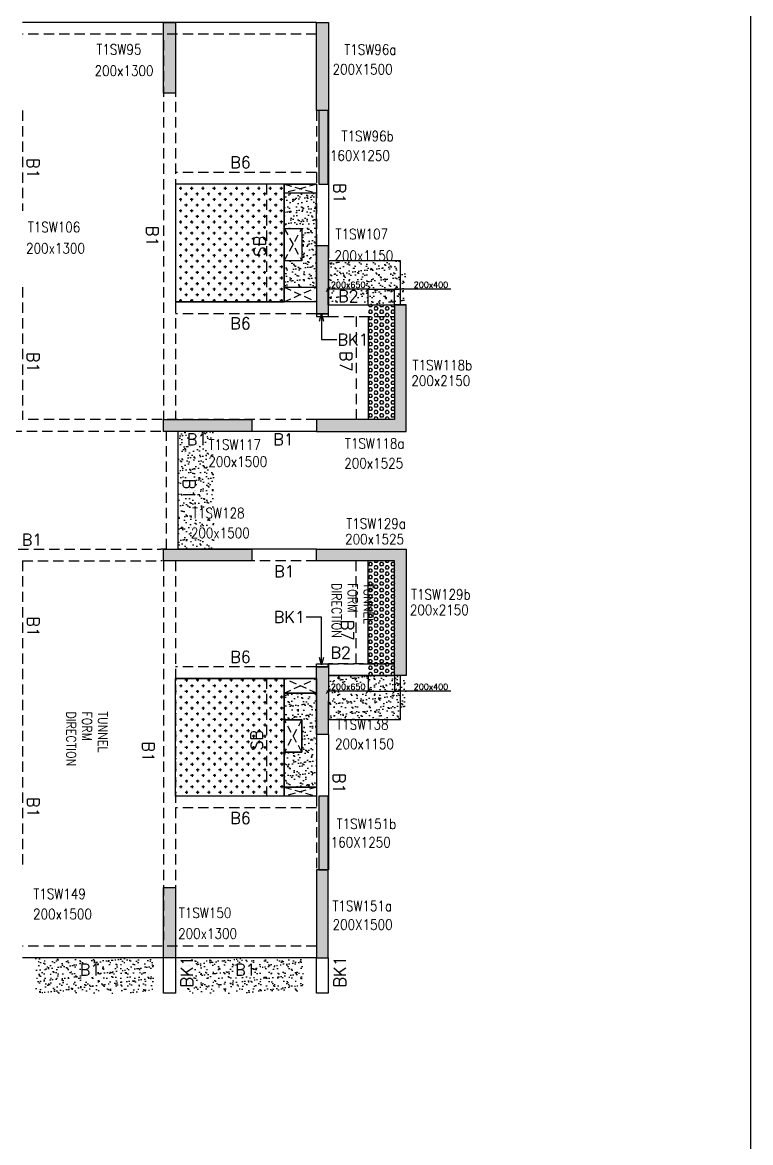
# Model space of a CAD drawing. Header units: millimetres. Extents: x 1078357 to 2594950, y -5122486 to -4636555.
# Drawn here: x 1780725 to 1793102, y -4677219 to -4658181 of the extents above; entities that cross this region are included whole.
import ezdxf

# ---------------------------------------------------------------- set-up
doc = ezdxf.new("R2010")
doc.units = ezdxf.units.MM
doc.header["$PDMODE"] = 35
for name, pattern in [('CONTINOUS', [0]), ('HIDDEN', [0.375, 0.25, -0.125]), ('New Retail block$0$CONTINOUS', [0])]:
    doc.linetypes.add(name, pattern=pattern)
doc.layers.get('0').update_dxf_attribs({"lineweight": 0})
doc.layers.get('Defpoints').update_dxf_attribs({"lineweight": 0})
for name, color, linetype, lineweight in [('A-_ANOTDIMA_D-', 6, 'Continuous', 13), ('Boundary', 40, 'Continuous', 30), ('COL. NO.', 30, 'Continuous', 25), ('COL. SIZE', 7, 'Continuous', 25), ('DIM', 9, 'Continuous', 25), ('HATCH', 8, 'Continuous', 30)]:
    doc.layers.add(name, color=color, linetype=linetype, lineweight=lineweight)
for name, color, linetype in [('B-200x325', 201, 'HIDDEN'), ('B-200x400', 44, 'HIDDEN'), ('DROP SLAB', 8, 'Continuous'), ('S-BEAM', 3, 'HIDDEN'), ('S-BEAM NO.', 6, 'Continuous'), ('S-COLUMN', 1, 'Continuous'), ('S-CUTOUT', 8, 'HIDDEN'), ('S-SLAB-PROJECTION', 54, 'New Retail block$0$CONTINOUS'), ('SLAB FOLD', 8, 'Continuous'), ('TEXT', 7, 'Continuous')]:
    doc.layers.add(name, color=color, linetype=linetype)
doc.styles.add('Roman', font='romans')
doc.styles.add('ROMANS', font='romans.shx', dxfattribs={"width": 0.85})
doc.dimstyles.new('HARESH', dxfattribs={"dimtxt": 150, "dimasz": 75, "dimexe": 0, "dimexo": 0, "dimgap": 25, "dimtad": 1, "dimdec": 0, "dimdsep": 46, "dimtxsty": 'Roman', "dimblk": 'OBLIQUE', "dimcen": 225, "dimdle": 25, "dimclrd": 2, "dimclre": 2, "dimclrt": 7, "dimadec": 8, "dimazin": 1, "dimtfac": 1, "dimtdec": 0, "dimtmove": 0, "dimatfit": 0, "dimfxl": 1, "dimlwd": -1, "dimlwe": -1, "dimarcsym": 0})
pattern_1 = [(37.4701541, (-2306433.39, 14013408.58), (-4.72361136, 146.8264517), [0, -115.824, 0, -129.54, 0, -123.825]), (7.4701541, (-2306433.39, 14013408.58), (134.9689868, 214.9772528), [0, -62.484, 0, -104.394, 0, -40.005]), (327.4701541, (-2306527.11, 14013408.63), (237.2979035, 0.3075449), [0, -38.1, 0, -137.16, 0, -179.07]), (317.4701541, (-2306527.11, 14013408.63), (229.1017424, 66.759465), [0, -19.05, 0, -89.916, 0, -102.87])]
pattern_2 = [(37.4701541, (-2306433.3, 14013408.58), (-4.72361136, 146.8264517), [0, -115.824, 0, -129.54, 0, -123.825]), (7.4701541, (-2306433.3, 14013408.58), (134.9689868, 214.9772528), [0, -62.484, 0, -104.394, 0, -40.005]), (327.4701541, (-2306527.02, 14013408.63), (237.2979035, 0.3075449), [0, -38.1, 0, -137.16, 0, -179.07]), (317.4701541, (-2306527.02, 14013408.63), (229.1017424, 66.759465), [0, -19.05, 0, -89.916, 0, -102.87])]
pattern_3 = [(180, (602125.096, 207843.35), (-7e-15, -54.99261315), [31.75, -63.5]), (300, (602125.096, 207843.35), (47.625, 27.4963066), [31.75, -63.5]), (240, (602093.346, 207843.35), (47.625, -27.4963066), [31.75, -63.5])]

# ---------------------------------------------------------------- blocks, each defined once
blk = doc.blocks.new('_Oblique')
at = {"color": 0, "linetype": 'ByBlock', "lineweight": -2}
blk.add_line((-0.5, -0.5), (0.5, 0.5), dxfattribs=at)
blk = doc.blocks.new('*D1249')
at = {"layer": 'Defpoints', "color": 0, "ltscale": 700, "transparency": 16777216}
for p in [(1787049, -4662715), (1786599, -4662981, 0), (1787049, -4662981, 0)]:
    blk.add_point(p, dxfattribs=at)
at = {"layer": 'DIM', "color": 2, "ltscale": 700, "transparency": 16777216}
for p, q in [((1786599, -4662715), (1786524, -4662715)), ((1786599, -4662981), (1786599, -4662715)), ((1786599, -4662715), (1787049, -4662715)), ((1786599, -4662715), (1787049, -4662715)), ((1787049, -4662981), (1787049, -4662715)), ((1787049, -4662715), (1787124, -4662715)), ((1788006, -4662715), (1787049, -4662715))]:
    blk.add_line(p, q, dxfattribs=at)
at = {"layer": 'DIM', "color": 2, "ltscale": 700, "transparency": 16777216, "xscale": 75, "yscale": 75, "zscale": 75}
blk.add_blockref('_Oblique', (1786599, -4662715), dxfattribs=at)
at = {"layer": 'DIM', "color": 2, "ltscale": 700, "transparency": 16777216, "xscale": 75, "yscale": 75, "zscale": 75, "rotation": 180}
blk.add_blockref('_Oblique', (1787049, -4662715), dxfattribs=at)
at = {"layer": 'DIM', "color": 7, "ltscale": 700, "transparency": 16777216, "insert": (1787669, -4662640), "char_height": 150, "attachment_point": 5, "style": 'Roman'}
blk.add_mtext('{\\H0.666667x;200x400}', dxfattribs=at)
blk = doc.blocks.new('*D1250')
at = {"layer": 'Defpoints', "color": 0, "ltscale": 700, "transparency": 16777216}
for p in [(1785924, -4662715), (1785924, -4662981, 0), (1786599, -4662981)]:
    blk.add_point(p, dxfattribs=at)
at = {"layer": 'DIM', "color": 2, "ltscale": 700, "transparency": 16777216}
for p, q in [((1786624, -4662715), (1785899, -4662715)), ((1785924, -4662981), (1785924, -4662715)), ((1786599, -4662981), (1786599, -4662715))]:
    blk.add_line(p, q, dxfattribs=at)
at = {"layer": 'DIM', "color": 2, "ltscale": 700, "transparency": 16777216, "xscale": 75, "yscale": 75, "zscale": 75, "rotation": 180}
blk.add_blockref('_Oblique', (1785924, -4662715), dxfattribs=at)
at = {"layer": 'DIM', "color": 2, "ltscale": 700, "transparency": 16777216, "xscale": 75, "yscale": 75, "zscale": 75}
blk.add_blockref('_Oblique', (1786599, -4662715), dxfattribs=at)
at = {"layer": 'DIM', "color": 7, "ltscale": 700, "transparency": 16777216, "insert": (1786262, -4662640), "char_height": 150, "attachment_point": 5, "style": 'Roman'}
blk.add_mtext('{\\H0.666667x;200x650}', dxfattribs=at)
blk = doc.blocks.new('*D1267')
at = {"layer": 'Defpoints', "color": 0, "ltscale": 700, "transparency": 16777216}
for p in [(1786600, -4669281, 0), (1787050, -4669281, 0), (1787050, -4669547)]:
    blk.add_point(p, dxfattribs=at)
at = {"layer": 'DIM', "color": 2, "ltscale": 700, "transparency": 16777216}
for p, q in [((1786600, -4669281), (1786600, -4669547)), ((1787050, -4669281), (1787050, -4669547)), ((1786600, -4669547), (1786525, -4669547)), ((1786600, -4669547), (1787050, -4669547)), ((1786600, -4669547), (1787050, -4669547)), ((1787050, -4669547), (1787125, -4669547)), ((1788006, -4669547), (1787050, -4669547))]:
    blk.add_line(p, q, dxfattribs=at)
at = {"layer": 'DIM', "color": 2, "ltscale": 700, "transparency": 16777216, "xscale": 75, "yscale": 75, "zscale": 75}
blk.add_blockref('_Oblique', (1786600, -4669547), dxfattribs=at)
at = {"layer": 'DIM', "color": 2, "ltscale": 700, "transparency": 16777216, "xscale": 75, "yscale": 75, "zscale": 75, "rotation": 180}
blk.add_blockref('_Oblique', (1787050, -4669547), dxfattribs=at)
at = {"layer": 'DIM', "color": 7, "ltscale": 700, "transparency": 16777216, "insert": (1787669, -4669472), "char_height": 150, "attachment_point": 5, "style": 'Roman'}
blk.add_mtext('{\\H0.666667x;200x400}', dxfattribs=at)
blk = doc.blocks.new('*D1268')
at = {"layer": 'Defpoints', "color": 0, "ltscale": 700, "transparency": 16777216}
for p in [(1785925, -4669281, 0), (1786600, -4669281), (1785925, -4669547)]:
    blk.add_point(p, dxfattribs=at)
at = {"layer": 'DIM', "color": 2, "ltscale": 700, "transparency": 16777216}
for p, q in [((1785925, -4669281), (1785925, -4669547)), ((1786600, -4669281), (1786600, -4669547)), ((1786625, -4669547), (1785900, -4669547))]:
    blk.add_line(p, q, dxfattribs=at)
at = {"layer": 'DIM', "color": 2, "ltscale": 700, "transparency": 16777216, "xscale": 75, "yscale": 75, "zscale": 75, "rotation": 180}
blk.add_blockref('_Oblique', (1785925, -4669547), dxfattribs=at)
at = {"layer": 'DIM', "color": 2, "ltscale": 700, "transparency": 16777216, "xscale": 75, "yscale": 75, "zscale": 75}
blk.add_blockref('_Oblique', (1786600, -4669547), dxfattribs=at)
at = {"layer": 'DIM', "color": 7, "ltscale": 700, "transparency": 16777216, "insert": (1786262, -4669472), "char_height": 150, "attachment_point": 5, "style": 'Roman'}
blk.add_mtext('{\\H0.666667x;200x650}', dxfattribs=at)
blk = doc.blocks.new('G$CD63B60BD')
at = {"layer": 'COL. NO.', "linetype": 'Continuous', "style": 'ROMANS', "width": 0.85}
for s, p in [('T1SW95', (85332, 15354, -320)), ('T1SW96a', (89546, 15350, -320)), ('T1SW96b', (89500, 13881, -320)), ('T1SW106', (84166, 12333, -320)), ('T1SW107', (89398, 12216, -320)), ('T1SW118b', (90707, 9987, -320)), ('T1SW117', (87238, 8637, -320)), ('T1SW118a', (89556, 8656, -320)), ('T1SW128', (86958, 7473, -320)), ('T1SW129a', (89580, 7294, -320)), ('T1SW129b', (90680, 6092, -320)), ('T1SW138', (89406, 3882, -320)), ('T1SW151b', (89416, 2192, 0)), ('T1SW149', (84261, 1002, -320)), ('T1SW151a', (89344, 796, 0)), ('T1SW150', (86734, 680, -320))]:
    blk.add_text(s, height=175, dxfattribs=at).set_placement(p)
at = {"layer": 'COL. SIZE', "linetype": 'Continuous', "style": 'ROMANS', "width": 0.85}
for s, p in [('200x1300', (85302, 14992, -320)), ('200X1500', (89347, 15016, -320)), ('160X1250', (89301, 13548, -320)), ('200x1300', (84137, 11973, -320)), ('200x1150', (89378, 11848, -320)), ('200x2150', (90686, 9723, -320)), ('200x1500', (87235, 8349, -320)), ('200x1525', (89546, 8321, -320)), ('200x1500', (86938, 7137, -320)), ('200x1525', (89560, 7030, -320)), ('200x2150', (90660, 5828, -320)), ('200x1150', (89388, 3550, -320)), ('160X1250', (89315, 1879, 0)), ('200x1500', (84256, 658, -320)), ('200X1500', (89347, 479, 0)), ('200x1300', (86722, 327, -320))]:
    blk.add_text(s, height=175, dxfattribs=at).set_placement(p)

msp = doc.modelspace()

# ---------------------------------------------------------------- hatches: boundary and pattern name
at = {"layer": 'DROP SLAB'}
h = msp.add_hatch(dxfattribs=at)
h.set_pattern_fill('CROSS', color=8, scale=15, angle=0.03079)
h.set_pattern_definition([(180.03079016, (-1567767.08, 9379525.57), (-95.1987999, -95.3011726), [47.625, -142.875]), (270.03079016, (-1567790.905, 9379549.37), (95.3011726, -95.1987999), [47.625, -142.875])])
h.paths.add_polyline_path([(1785175.5, -4660931.1), (1783324.6, -4660931.1), (1783324.6, -4662930.9), (1785175.5, -4662930.9)])
h = msp.add_hatch(dxfattribs=at)
h.set_pattern_fill('CROSS', color=8, scale=15, angle=0.03079)
h.set_pattern_definition([(180.03079016, (-2664991.8, 14063544.76), (-95.1987999, -95.3011726), [47.625, -142.875]), (270.03079016, (-2665015.62, 14063568.56), (95.3011726, -95.1987999), [47.625, -142.875])])
h.paths.add_polyline_path([(1785174.7, -4671330.7), (1783324.6, -4671330.6), (1783324.6, -4669330.8), (1785174.7, -4669330.9)])
at = {"layer": 'HATCH'}
h = msp.add_hatch(dxfattribs=at)
h.set_pattern_fill('AR-SAND', color=8, scale=3, angle=0.02985)
h.set_pattern_definition([(37.47015413, (-3246323.01, 18697464.56), (-4.72361136, 146.8264517), [0, -115.824, 0, -129.54, 0, -123.825]), (7.4701541, (-3246323.01, 18697464.56), (134.9689868, 214.9772528), [0, -62.484, 0, -104.394, 0, -40.005]), (327.4701541, (-3246416.74, 18697464.61), (237.2979035, 0.3075449), [0, -38.1, 0, -137.16, 0, -179.07]), (317.4701541, (-3246416.74, 18697464.61), (229.1017424, 66.759465), [0, -19.05, 0, -89.916, 0, -102.87])])
edge = h.paths.add_edge_path()
edge.add_line((1785710, -4661080.8), (1785175.5, -4661080.8))
edge.add_line((1785175.5, -4661080.8), (1785175.5, -4661680.8))
edge.add_line((1785175.5, -4661680.8), (1785474.7, -4661680.8))
edge.add_line((1785474.7, -4661680.8), (1785474.7, -4662230.9))
edge.add_line((1785474.7, -4662230.9), (1785174.6, -4662230.8))
edge.add_line((1785174.6, -4662230.8), (1785174.6, -4662680.8))
edge.add_line((1785174.6, -4662680.8), (1785724.6, -4662680.8))
edge.add_line((1785724.6, -4662680.8), (1785724.7, -4661080.8))
h = msp.add_hatch(dxfattribs=at)
h.set_pattern_fill('AR-SAND', color=8, scale=3, angle=179.97015)
h.set_pattern_definition(pattern_2)
h.paths.add_polyline_path([(1787149.7, -4662230.8), (1785925, -4662230.8), (1785925, -4662980.8), (1787149.7, -4662980.8)])
h = msp.add_hatch(dxfattribs=at)
h.set_pattern_fill('AR-SAND', color=8, scale=3, angle=179.97015)
h.set_pattern_definition(pattern_1)
h.paths.add_polyline_path([(1787249.9, -4662380.9), (1785924.9, -4662380.9), (1785924.9, -4662980.8), (1787249.9, -4662980.8)])
at = {"layer": 'HATCH', "ltscale": 1000}
h = msp.add_hatch(dxfattribs=at)
h.set_pattern_fill('HEX', color=8, scale=10, angle=180)
h.set_pattern_definition(pattern_3)
h.paths.add_polyline_path([(1787049.6, -4664920.3), (1786599.6, -4664920.3), (1786599.5, -4662980.8), (1787049.5, -4662980.8)])
at = {"layer": 'HATCH'}
h = msp.add_hatch(dxfattribs=at)
h.set_pattern_fill('AR-SAND', color=8, scale=3, angle=179.97015)
h.set_pattern_definition([(37.4701541, (-2303258.37, 14016158.58), (-4.72361136, 146.8264517), [0, -115.824, 0, -129.54, 0, -123.825]), (7.4701541, (-2303258.37, 14016158.58), (134.9689868, 214.9772528), [0, -62.484, 0, -104.394, 0, -40.005]), (327.4701541, (-2303352.1, 14016158.63), (237.2979035, 0.3075449), [0, -38.1, 0, -137.16, 0, -179.07]), (317.4701541, (-2303352.1, 14016158.63), (229.1017424, 66.759465), [0, -19.05, 0, -89.916, 0, -102.87])])
h.paths.add_polyline_path([(1783974.9, -4665130.9), (1783374.9, -4665130.9), (1783374.9, -4667130.8), (1783974.9, -4667130.8)])
at = {"layer": 'HATCH', "ltscale": 1000}
h = msp.add_hatch(dxfattribs=at)
h.set_pattern_fill('HEX', color=8, scale=10, angle=180)
h.set_pattern_definition(pattern_3)
h.paths.add_polyline_path([(1787049.8, -4669280.8), (1786599.8, -4669280.8), (1786599.8, -4667331), (1787049.8, -4667331)])
at = {"layer": 'HATCH'}
h = msp.add_hatch(dxfattribs=at)
h.set_pattern_fill('AR-SAND', color=8, scale=3, angle=179.97015)
h.set_pattern_definition(pattern_1)
h.paths.add_polyline_path([(1787249.9, -4669280.8), (1785924.9, -4669280.8), (1785924.9, -4669880.9), (1787249.9, -4669880.9)])
h = msp.add_hatch(dxfattribs=at)
h.set_pattern_fill('AR-SAND', color=8, scale=3, angle=179.97015)
h.set_pattern_definition(pattern_2)
h.paths.add_polyline_path([(1787149.7, -4669280.8), (1785925, -4669280.8), (1785925, -4670030.8), (1787149.7, -4670030.8)])
h = msp.add_hatch(dxfattribs=at)
h.set_pattern_fill('AR-SAND', color=8, scale=3, angle=359.97015)
h.set_pattern_definition([(37.47015413, (-3236658.48, 18697427.78), (-4.72361136, 146.8264517), [0, -115.824, 0, -129.54, 0, -123.825]), (7.4701541, (-3236658.48, 18697427.78), (134.9689868, 214.9772528), [0, -62.484, 0, -104.394, 0, -40.005]), (327.4701541, (-3236752.2, 18697427.83), (237.2979035, 0.3075449), [0, -38.1, 0, -137.16, 0, -179.07]), (317.4701541, (-3236752.2, 18697427.83), (229.1017424, 66.759465), [0, -19.05, 0, -89.916, 0, -102.87])])
h.paths.add_polyline_path([(1785724.7, -4671180.8), (1785174.7, -4671180.8), (1785174.7, -4670580.8), (1785474.7, -4670580.8), (1785474.7, -4670030.8), (1785174.7, -4670030.9), (1785174.7, -4669580.8), (1785724.7, -4669580.8)])
h = msp.add_hatch(dxfattribs=at)
h.set_pattern_fill('AR-SAND', color=8, scale=3, angle=179.97015)
h.set_pattern_definition([(37.47015413, (-3402333.1, 18697427.77), (-4.72361136, 146.8264517), [0, -115.824, 0, -129.54, 0, -123.825]), (7.4701541, (-3402333.1, 18697427.77), (134.9689868, 214.9772528), [0, -62.484, 0, -104.394, 0, -40.005]), (327.4701541, (-3402426.83, 18697427.82), (237.2979035, 0.3075449), [0, -38.1, 0, -137.16, 0, -179.07]), (317.4701541, (-3402426.83, 18697427.82), (229.1017424, 66.759465), [0, -19.05, 0, -89.916, 0, -102.87])])
h.paths.add_polyline_path([(1782949.9, -4674080.9), (1780949.9, -4674080.9), (1780949.9, -4674680.9), (1782949.9, -4674680.9)])
h = msp.add_hatch(dxfattribs=at)
h.set_pattern_fill('AR-SAND', color=8, scale=3, angle=179.97015)
h.set_pattern_definition([(37.47015413, (-3404883.1, 18697427.77), (-4.72361136, 146.8264517), [0, -115.824, 0, -129.54, 0, -123.825]), (7.4701541, (-3404883.1, 18697427.77), (134.9689868, 214.9772528), [0, -62.484, 0, -104.394, 0, -40.005]), (327.4701541, (-3404976.83, 18697427.82), (237.2979035, 0.3075449), [0, -38.1, 0, -137.16, 0, -179.07]), (317.4701541, (-3404976.83, 18697427.82), (229.1017424, 66.759465), [0, -19.05, 0, -89.916, 0, -102.87])])
h.paths.add_polyline_path([(1785499.9, -4674080.9), (1783499.9, -4674080.9), (1783499.9, -4674680.9), (1785499.9, -4674680.9)])
at = {"layer": 'S-COLUMN', "lineweight": 25}
h = msp.add_hatch(color=1, dxfattribs=at)
h.dxf.hatch_style = 1
h.paths.add_polyline_path([(1783124.7, -4659380.9), (1783324.7, -4659380.9), (1783324.7, -4658180.9), (1783124.7, -4658180.9)])
at = {"layer": 'S-COLUMN', "lineweight": 25, "extrusion": (-1.00316e-06, 2.11765e-11, 1)}
h = msp.add_hatch(color=1, dxfattribs=at)
h.dxf.hatch_style = 1
h.paths.add_polyline_path([(1785724.7, -4658180.9), (1785924.7, -4658180.9), (1785924.7, -4659680.8), (1785724.7, -4659680.8)])
at = {"layer": 'S-COLUMN', "lineweight": 25, "extrusion": (-1.00316e-06, -2.11765e-11, 1)}
h = msp.add_hatch(color=1, dxfattribs=at)
h.dxf.hatch_style = 1
h.paths.add_polyline_path([(1785764.6, -4660931), (1785924.6, -4660931), (1785924.6, -4659680.8), (1785764.6, -4659680.8)])
at = {"layer": 'S-COLUMN', "lineweight": 25, "extrusion": (-1.00316e-06, 2.11765e-11, 1)}
h = msp.add_hatch(color=1, dxfattribs=at)
h.dxf.hatch_style = 1
h.paths.add_polyline_path([(1785724.7, -4663130.9), (1785924.7, -4663130.9), (1785924.7, -4661980.8), (1785724.7, -4661980.8)])
h = msp.add_hatch(color=1, dxfattribs=at)
h.dxf.hatch_style = 1
h.paths.add_polyline_path([(1787049.7, -4664930.9), (1785724.7, -4664930.9), (1785724.7, -4665130.9), (1787249.7, -4665130.9), (1787249.7, -4662980.9), (1787049.7, -4662980.9)])
at = {"layer": 'S-COLUMN', "lineweight": 25}
h = msp.add_hatch(color=1, dxfattribs=at)
h.dxf.hatch_style = 1
h.paths.add_polyline_path([(1783124.7, -4664930.8), (1784624.7, -4664930.8), (1784624.7, -4665130.8), (1783124.7, -4665130.8)])
h = msp.add_hatch(color=1, dxfattribs=at)
h.dxf.hatch_style = 1
h.paths.add_polyline_path([(1783124.7, -4667130.8), (1784624.7, -4667130.8), (1784624.7, -4667330.8), (1783124.7, -4667330.8)])
h = msp.add_hatch(color=1, dxfattribs=at)
h.dxf.hatch_style = 1
h.paths.add_polyline_path([(1787049.7, -4667330.9), (1785724.7, -4667330.9), (1785724.7, -4667130.9), (1787249.7, -4667130.9), (1787249.7, -4669280.9), (1787049.7, -4669280.9)])
h = msp.add_hatch(color=1, dxfattribs=at)
h.dxf.hatch_style = 1
h.paths.add_polyline_path([(1785724.7, -4669130.9), (1785924.7, -4669130.9), (1785924.6, -4670280.9), (1785724.7, -4670280.9)])
at = {"layer": 'S-COLUMN', "lineweight": 25, "extrusion": (-1.00316e-06, -2.11765e-11, 1)}
h = msp.add_hatch(color=1, dxfattribs=at)
h.dxf.hatch_style = 1
h.paths.add_polyline_path([(1785764.6, -4672580.8), (1785924.6, -4672580.8), (1785924.6, -4671330.7), (1785764.6, -4671330.7)])
at = {"layer": 'S-COLUMN', "lineweight": 25}
h = msp.add_hatch(color=1, dxfattribs=at)
h.dxf.hatch_style = 1
h.paths.add_polyline_path([(1785724.6, -4674080.9), (1785924.6, -4674080.9), (1785924.6, -4672580.8), (1785724.6, -4672580.8)])
h = msp.add_hatch(color=1, dxfattribs=at)
h.dxf.hatch_style = 1
h.paths.add_polyline_path([(1783324.6, -4672880.8), (1783324.6, -4674080.9), (1783124.6, -4674080.9), (1783124.6, -4672880.8)])

# ---------------------------------------------------------------- linework, layer by layer
at = {"layer": 'B-200x400', "linetype": 'HIDDEN', "ltscale": 500}
msp.add_line((1786599.5, -4669080.8, 0), (1787049.5, -4669080.8, 0), dxfattribs=at)
at = {"layer": 'B-200x400', "linetype": 'ByBlock', "ltscale": 500}
msp.add_line((1786599.5, -4669280.8, 0), (1787049.5, -4669280.8, 0), dxfattribs=at)
at = {"layer": 'Boundary', "ltscale": 700, "elevation": 0}
msp.add_lwpolyline([(1687296.1, -4636994.1), (1793101.8, -4636994.1), (1793101.8, -4689279.6), (1687296.1, -4689279.6)], close=True, dxfattribs=at)
at = {"layer": 'DROP SLAB', "color": 3, "linetype": 'CONTINOUS', "ltscale": 500, "elevation": 0}
for points in [[(1785175.5, -4660931.1), (1783324.6, -4660931.1), (1783324.6, -4662930.9), (1785175.5, -4662930.9)], [(1785174.7, -4660931.1), (1785724.7, -4660931.1), (1785724.7, -4661080.8), (1785174.7, -4661080.8)], [(1785174.7, -4661680.8), (1785474.7, -4661680.8), (1785474.7, -4662230.8), (1785174.7, -4662230.8)], [(1785175, -4662680.9), (1785724.8, -4662680.9), (1785724.8, -4662931), (1785175, -4662931)], [(1785174.7, -4671330.7), (1783324.6, -4671330.6), (1783324.6, -4669330.8), (1785174.7, -4669330.9)], [(1785724.5, -4669580.8), (1785174.7, -4669580.8), (1785174.7, -4669330.9), (1785724.5, -4669330.9)], [(1785474.7, -4670580.8), (1785174.7, -4670580.8), (1785174.7, -4670030.9), (1785474.7, -4670030.9)], [(1785724.7, -4671330.6), (1785174.7, -4671330.6), (1785174.7, -4671180.8), (1785724.7, -4671180.8)]]:
    msp.add_lwpolyline(points, close=True, dxfattribs=at)
at = {"layer": 'S-BEAM', "linetype": 'CONTINOUS', "ltscale": 700}
for p, q in [((1785724.9, -4658180.9, 0), (1780724.9, -4658181, 0)), ((1785924.9, -4659680.8, 0), (1785924.9, -4662180.9, 0)), ((1785924.8, -4662980.8, 0), (1787249.9, -4662980.8, 0)), ((1785724.9, -4665130.8, 0), (1783374.9, -4665130.8, 0)), ((1783374.9, -4667130.9, 0), (1783374.9, -4665130.9, 0)), ((1785724.9, -4667130.9, 0), (1783374.9, -4667130.9, 0)), ((1785924.7, -4669280.8, 0), (1786599.5, -4669280.8, 0)), ((1785924.9, -4670280.9, 0), (1785924.9, -4672580.8, 0)), ((1785724.9, -4674080.9, 0), (1780724.9, -4674080.9, 0)), ((1783124.6, -4674680.8, 0), (1783124.6, -4674080.8, 0)), ((1783324.6, -4674080.8, 0), (1783324.6, -4674680.8, 0)), ((1785724.6, -4674680.8, 0), (1785724.6, -4674080.8, 0)), ((1785924.6, -4674080.8, 0), (1785924.6, -4674680.8, 0)), ((1783324.6, -4674680.8, 0), (1783124.6, -4674680.8, 0)), ((1785924.6, -4674680.8, 0), (1785724.6, -4674680.8, 0))]:
    msp.add_line(p, q, dxfattribs=at)
at = {"layer": 'S-BEAM', "linetype": 'HIDDEN', "ltscale": 700}
for p, q in [((1785724.9, -4658380.9, 0), (1780724.9, -4658380.9, 0)), ((1783124.9, -4658480.9, 0), (1783124.9, -4664930.8, 0)), ((1783324.9, -4658480.9, 0), (1783324.9, -4664930.8, 0)), ((1780724.9, -4659680.8, 0), (1780724.9, -4661380.8, 0)), ((1785724.9, -4659680.8, 0), (1785724.9, -4662180.9, 0)), ((1785725.6, -4659980.9, 0), (1785724.9, -4659980.9, 0)), ((1784875.5, -4660931.1, 0), (1784875.5, -4662930.9, 0)), ((1785175.5, -4660931.1, 0), (1785175.5, -4662930.9, 0)), ((1780724.9, -4662680.9, 0), (1780724.9, -4664930.8, 0)), ((1785924.8, -4663180.8, 0), (1787049.8, -4663180.8, 0)), ((1785724.9, -4664930.8, 0), (1780724.9, -4664930.8, 0)), ((1783074.9, -4665130.8, 0), (1774849.7, -4665130.8, 0)), ((1783174.9, -4667130.9, 0), (1783174.9, -4665130.9, 0)), ((1779079.9, -4667130.8, 0), (1783074.9, -4667130.8, 0)), ((1783174.9, -4667130.9, 0), (1783074.9, -4667130.9, 0)), ((1780724.9, -4667330.9, 0), (1780724.9, -4672580.8, 0)), ((1780724.9, -4667330.9, 0), (1783074.9, -4667330.9, 0)), ((1785724.9, -4667330.9, 0), (1783074.9, -4667330.9, 0)), ((1783124.9, -4667330.9, 0), (1783124.9, -4673780.8, 0)), ((1783324.9, -4667330.9, 0), (1783324.9, -4673780.8, 0)), ((1785924.7, -4669080.8, 0), (1786599.5, -4669080.8, 0)), ((1787049.9, -4669080.8, 0), (1785924.9, -4669080.8, 0)), ((1784874.7, -4669330.9, 0), (1784874.7, -4671330.7, 0)), ((1785724.9, -4670280.9, 0), (1785724.9, -4672580.8, 0)), ((1785724.9, -4673880.9, 0), (1780724.9, -4673880.9, 0))]:
    msp.add_line(p, q, dxfattribs=at)
at = {"layer": 'S-BEAM', "ltscale": 700}
for p, q in [((1785724.7, -4660731.1, 0), (1783324.7, -4660731.1, 0)), ((1785724.5, -4663130.9, 0), (1783324.7, -4663130.9, 0)), ((1786399.5, -4663180.8, 0), (1786399.5, -4664930.8, 0)), ((1786399.5, -4669080.8, 0), (1786399.5, -4667330.8, 0)), ((1785724.5, -4669130.8, 0), (1783324.7, -4669130.8, 0)), ((1785724.7, -4671530.6, 0), (1783324.7, -4671530.6, 0))]:
    msp.add_line(p, q, dxfattribs=at)
at = {"layer": 'S-BEAM', "linetype": 'Continuous', "ltscale": 700}
for p, q in [((1785724.7, -4660931.1, 0), (1783324.7, -4660931.1, 0)), ((1785175.5, -4660931.1, 0), (1785175.5, -4662930.9, 0)), ((1785724.5, -4662930.9, 0), (1783324.7, -4662930.9, 0)), ((1786599.5, -4663180.8, 0), (1786599.5, -4664920.2, 0)), ((1786599.5, -4669080.8, 0), (1786599.5, -4667341.5, 0)), ((1785924.6, -4669130.9, 0), (1785924.6, -4669080.9, 0)), ((1785724.5, -4669330.8, 0), (1783324.7, -4669330.8, 0)), ((1787249.9, -4669280.8, 0), (1785924.9, -4669280.8, 0)), ((1785724.7, -4671330.6, 0), (1783324.7, -4671330.6, 0))]:
    msp.add_line(p, q, dxfattribs=at)
at = {"layer": 'S-BEAM', "linetype": 'ByBlock', "ltscale": 700}
msp.add_line((1785174.7, -4669330.9, 0), (1785174.7, -4671330.7, 0), dxfattribs=at)
at = {"layer": 'S-BEAM', "linetype": 'Continuous', "ltscale": 700, "elevation": 0}
for points in [[(1785924.9, -4663130.9), (1785724.9, -4663130.9), (1785724.9, -4663181.1), (1785924.9, -4663181.1)], [(1785924.9, -4669130.9), (1785724.9, -4669130.9), (1785724.9, -4669080.7), (1785924.9, -4669080.7)]]:
    msp.add_lwpolyline(points, close=True, dxfattribs=at)
at = {"layer": 'S-COLUMN', "color": 1, "lineweight": 25, "elevation": 0}
for points in [[(1783124.7, -4658180.9), (1783324.7, -4658180.9), (1783324.7, -4659380.9), (1783124.7, -4659380.9)], [(1783124.7, -4664930.8), (1784624.7, -4664930.8), (1784624.7, -4665130.8), (1783124.7, -4665130.8)], [(1783124.7, -4667130.8), (1784624.7, -4667130.8), (1784624.7, -4667330.8), (1783124.7, -4667330.8)], [(1785724.7, -4669130.9), (1785924.7, -4669130.9), (1785924.6, -4670280.9), (1785724.7, -4670280.9)], [(1785724.6, -4674080.9), (1785924.6, -4674080.9), (1785924.6, -4672580.8), (1785724.6, -4672580.8)], [(1783124.6, -4672881.1), (1783324.6, -4672881.1), (1783324.6, -4674080.9), (1783124.6, -4674080.9)]]:
    msp.add_lwpolyline(points, close=True, dxfattribs=at)
at = {"layer": 'S-COLUMN', "color": 1, "lineweight": 25, "extrusion": (-1.00316e-06, 2.11765e-11, 1), "elevation": -1.8}
for points in [[(1785724.7, -4658180.9), (1785924.7, -4658180.9), (1785924.7, -4659680.8), (1785724.7, -4659680.8)], [(1785724.7, -4663130.9), (1785924.7, -4663130.9), (1785924.7, -4661980.8), (1785724.7, -4661980.8)]]:
    msp.add_lwpolyline(points, close=True, dxfattribs=at)
at = {"layer": 'S-COLUMN', "color": 1, "lineweight": 25, "extrusion": (-1.00316e-06, -2.11765e-11, 1), "elevation": -1.8}
for points in [[(1785764.6, -4660931), (1785924.6, -4660931), (1785924.6, -4659680.8), (1785764.6, -4659680.8)], [(1785764.6, -4672580.8), (1785924.6, -4672580.8), (1785924.6, -4671330.7), (1785764.6, -4671330.7)]]:
    msp.add_lwpolyline(points, close=True, dxfattribs=at)
at = {"layer": 'S-COLUMN', "color": 1, "lineweight": 25, "extrusion": (-1.00316e-06, 2.11765e-11, 1), "elevation": -1.8}
msp.add_lwpolyline([(1787049.7, -4664930.9), (1785724.7, -4664930.9), (1785724.7, -4665130.9), (1787249.7, -4665130.9), (1787249.7, -4662980.9), (1787049.7, -4662980.9), (1787049.7, -4664930.9)], dxfattribs=at)
at = {"layer": 'S-COLUMN', "color": 1, "lineweight": 25, "elevation": 0}
msp.add_lwpolyline([(1787049.7, -4667330.9), (1785724.7, -4667330.9), (1785724.7, -4667130.9), (1787249.7, -4667130.9), (1787249.7, -4669280.9), (1787049.7, -4669280.9), (1787049.7, -4667330.9)], dxfattribs=at)
at = {"layer": 'S-CUTOUT', "ltscale": 500}
for p, q in [((1785724.7, -4660930.8, 0), (1785174.7, -4661080.8, 0)), ((1785175.5, -4660931.1, 0), (1785724.7, -4661080.8, 0)), ((1785174.6, -4661680.8, 0), (1785474.7, -4662230.8, 0)), ((1785174.6, -4662230.8, 0), (1785474.7, -4661680.8, 0)), ((1785175, -4662680.9, 0), (1785724.8, -4662931, 0)), ((1785175, -4662931, 0), (1785725, -4662680.9, 0)), ((1785724.7, -4669580.8, 0), (1785174.7, -4669330.8, 0)), ((1785174.7, -4669580.8, 0), (1785724.5, -4669330.8, 0)), ((1785474.7, -4670580.8, 0), (1785174.7, -4670030.8, 0)), ((1785474.7, -4670030.8, 0), (1785174.7, -4670580.8, 0)), ((1785724.7, -4671180.8, 0), (1785174.7, -4671330.6, 0)), ((1785174.7, -4671180.8, 0), (1785723.8, -4671330.6, 0))]:
    msp.add_line(p, q, dxfattribs=at)
at = {"layer": 'S-SLAB-PROJECTION', "elevation": 0}
for points in [[(1787149.7, -4662230.8), (1785925, -4662230.8), (1785925, -4662980.8), (1787149.7, -4662980.8)], [(1787149.7, -4669280.8), (1785925, -4669280.8), (1785925, -4670030.8), (1787149.7, -4670030.8)]]:
    msp.add_lwpolyline(points, close=True, dxfattribs=at)
at = {"layer": 'SLAB FOLD', "color": 8, "ltscale": 1000, "elevation": 0}
for points in [[(1785710, -4661080.8), (1785175.5, -4661080.8), (1785175.5, -4661680.8), (1785474.7, -4661680.8), (1785474.7, -4662230.9), (1785174.6, -4662230.8), (1785174.6, -4662680.8), (1785724.6, -4662680.8), (1785724.7, -4661080.8)], [(1785724.7, -4671180.8), (1785174.7, -4671180.8), (1785174.7, -4670580.8), (1785474.7, -4670580.8), (1785474.7, -4670030.8), (1785174.7, -4670030.9), (1785174.7, -4669580.8), (1785724.7, -4669580.8), (1785724.7, -4671180.8)]]:
    msp.add_lwpolyline(points, dxfattribs=at)

# ---------------------------------------------------------------- block references
at = {"layer": 'A-_ANOTDIMA_D-', "color": 2, "ltscale": 700}
msp.add_blockref('G$CD63B60BD', (1696650, -4674080.9, 0), dxfattribs=at)

# ---------------------------------------------------------------- texts
at = {"layer": 'B-200x325', "linetype": 'Continuous', "ltscale": 700, "style": 'ROMANS'}
for rotation, p in [(0.00094, (1784255.2, -4660658.9, -2.7)), (0.00094, (1784255.2, -4663396.1, -2.7)), (359.99906, (1784255.2, -4669065.6, -2.7)), (359.99906, (1784255.2, -4671802.7, -2.7))]:
    msp.add_text('B6', height=200, rotation=rotation, dxfattribs=at).set_placement(p)
at = {"layer": 'S-BEAM NO.', "linetype": 'HIDDEN', "ltscale": 500, "style": 'ROMANS'}
for rotation, p in [(269.99906, (1780807.3, -4660487.6, -2.7)), (269.99906, (1786015.3, -4660911, -2.7)), (269.99906, (1782834.1, -4661640.6, -2.7)), (269.99906, (1780808, -4663782.8, -2.7)), (359.99906, (1783518, -4665368, -2.7)), (359.99906, (1784986.8, -4665368.1, -2.7)), (269.99906, (1783458.8, -4665937.1, -2.7)), (359.99906, (1780712.5, -4667072.9, -2.7)), (359.99906, (1785001.3, -4667610.8, -2.7)), (269.99906, (1780808.8, -4668276.8, -2.7)), (269.99906, (1782766.2, -4670402.1, -2.7)), (269.99906, (1786008.8, -4670937.4, -2.7)), (269.99906, (1780808.8, -4671346.9, -2.7)), (0.00094, (1781698.4, -4674381.2, -2.7)), (0.00094, (1784338.8, -4674381.2, -2.7))]:
    msp.add_text('B1', height=200, rotation=rotation, dxfattribs=at).set_placement(p)
at = {"layer": 'S-BEAM NO.', "linetype": 'Continuous', "ltscale": 700, "style": 'ROMANS'}
for s, rotation, p in [('SB', 90.00094, (1784859.4, -4662155.4, -2.7)), ('BK1', 359.99906, (1786078, -4663671.9, -2.7)), ('B7', 269.99866, (1786125.4, -4663765.8, -2.7)), ('BK1', 359.99906, (1784996, -4668386.9, -2.7)), ('B7', 269.99906, (1786151.1, -4668336.4, -2.7)), ('SB', 90.00094, (1784807, -4670555.1, -2.7))]:
    msp.add_text(s, height=200, rotation=rotation, dxfattribs=at).set_placement(p)
at = {"layer": 'S-BEAM NO.', "linetype": 'Continuous', "ltscale": 500, "style": 'ROMANS'}
for p in [(1786089, -4662933.7, -2.7), (1785958.4, -4668990.3, -2.7)]:
    msp.add_text('B2', height=200, dxfattribs=at).set_placement(p)
at = {"layer": 'S-BEAM NO.', "linetype": 'CONTINOUS', "ltscale": 700, "style": 'ROMANS'}
for p in [(1783620.3, -4674580.5, 50), (1786220.3, -4674580.5, 50)]:
    msp.add_text('BK1', height=200, rotation=90, dxfattribs=at).set_placement(p)
at = {"layer": 'TEXT', "char_height": 162, "width": 162, "attachment_point": 1, "rotation": 269.99906, "style": 'ROMANS'}
for insert in [(1786688.4, -4667708.5, 0.1), (1782173.7, -4669890.9, 0.1)]:
    msp.add_mtext('\\pxql;TUNNEL FORM DIRECTION', dxfattribs=dict(at, insert=insert))

# ---------------------------------------------------------------- dimensions: what is measured, and where the dimension line sits
at = {"layer": 'DIM', "ltscale": 700}
for base, p1, p2, picture, middle in [((1785924.4, -4662714.8, 0), (1786599.4, -4662980.8, 0), (1785924.4, -4662980.8, 0), '*D1250', (1786261.9, -4662639.8, 0)), ((1785924.5, -4669546.9, 0), (1786599.5, -4669280.8, 0), (1785924.5, -4669280.8, 0), '*D1268', (1786262, -4669471.9, 0))]:
    dim = msp.add_linear_dim(base=base, p1=p1, p2=p2, angle=180, text='{\\H0.666667x;200x650}', dimstyle='HARESH', override={"dimtxsty": 'Roman', "dimtmove": 1}, dxfattribs=at)
    dim.commit()
    dim.dimension.update_dxf_attribs({"geometry": picture, "text_midpoint": middle})
for base, p1, p2, picture, middle in [((1787049.4, -4662714.8, 0), (1786599.4, -4662980.8, 0), (1787049.4, -4662980.8, 0), '*D1249', (1787668.8, -4662736.5, 0)), ((1787049.5, -4669546.9, 0), (1786599.5, -4669280.8, 0), (1787049.5, -4669280.8, 0), '*D1267', (1787668.8, -4669525.2, 0))]:
    dim = msp.add_linear_dim(base=base, p1=p1, p2=p2, angle=180, text='{\\H0.666667x;200x400}', dimstyle='HARESH', override={"dimtxsty": 'Roman', "dimtmove": 1}, dxfattribs=at)
    dim.commit()
    dim.dimension.update_dxf_attribs({"geometry": picture, "text_midpoint": middle, "dimtype": 160})

# ---------------------------------------------------------------- leaders
at = {"layer": 'S-BEAM NO.', "linetype": 'Continuous', "ltscale": 700}
for points in [[(1785808.4, -4663130.9, 0), (1785808.4, -4663569.7, 0), (1786067.3, -4663569.7, 0)], [(1785808.4, -4669100.5, 0), (1785808.4, -4668289.1, 0), (1785549.6, -4668289.1, 0)]]:
    msp.add_leader(points, dimstyle='HARESH', override={"dimasz": 125, "dimgap": 25, "dimtad": 0, "dimldrblk": 'Open30'}, dxfattribs=at)

doc.saveas('drawing.dxf')
